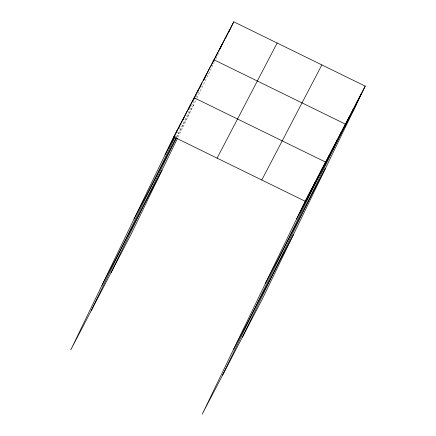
<?xml version="1.0" encoding="UTF-8"?>
<svg xmlns="http://www.w3.org/2000/svg" width="436" height="436" viewBox="0 0 436 436"><rect width="100%" height="100%" fill="white"/><g stroke="black" fill="none" stroke-linecap="round" stroke-linejoin="round"><path stroke-width="0.33" stroke-dasharray="2.18 1.64" d="M175.147 137.068L177.452 132.299M179.18 128.724L181.196 124.549M176.52 137.236L195.541 97.887M195.829 97.293L197.563 93.718M197.851 93.119L198.712 91.331M200.446 87.756L201.884 84.775M178.002 137.193L196.631 98.656M196.919 98.062L214.501 61.689M215.94 58.707L218.823 52.751M176.656 137.335L194.036 104.024"/><path stroke-width="0.65" d="M365.226 86.132L305.162 201.247L202.217 414.2L262.281 299.091L365.226 86.132L233.783 21.8L173.719 136.909L70.774 349.868L130.838 234.753L177.43 138.376M168.503 148.218L177.125 130.386M171.909 141.695L174.204 136.942M176.215 132.778L180.526 123.868M180.482 124.473L183.932 117.344M182.739 120.331L187.333 110.82M187.867 110.243L190.739 104.297M91.195 310.726L174.858 137.667M188.396 109.659L194.14 97.773L325.583 162.105L222.638 375.064M193.219 100.28L198.108 90.176M198.336 90.306L202.07 82.578M203.16 80.927L206.032 74.981M203.677 80.458L209.999 67.384M111.017 272.74L176.231 137.836M210.517 66.921L213.962 59.787L345.405 124.118L242.46 337.077M213.618 61.105L217.929 52.189M218.441 51.726L221.891 44.592M220.109 48.881L225.853 36.995M225.799 37.719L229.821 29.397M228.9 31.904L233.783 21.8M299.946 212.555L308.568 194.723M303.352 206.032L311.969 188.199M306.753 199.508L315.375 181.676M310.16 192.985L318.776 175.152M313.56 186.461L322.182 168.628M320.929 172.34L329.551 154.508M324.891 164.743L333.513 146.91M328.858 157.145L337.475 139.313M332.821 149.548L341.443 131.716M340.75 134.353L349.372 116.521M344.713 126.756L353.334 108.924M348.68 119.159L357.297 101.326M352.642 111.561L361.264 93.729M165.102 154.742L174.384 136.953M133.972 219.134L176.351 137.918M101.899 285.476L161.963 170.362M217.095 158.143L277.16 43.028M261.785 180.014L321.85 64.904M296.545 219.079L356.604 103.964M265.415 283.465L325.479 168.356M233.342 349.808L293.406 234.699M173.719 136.909L305.162 201.247"/></g></svg>
